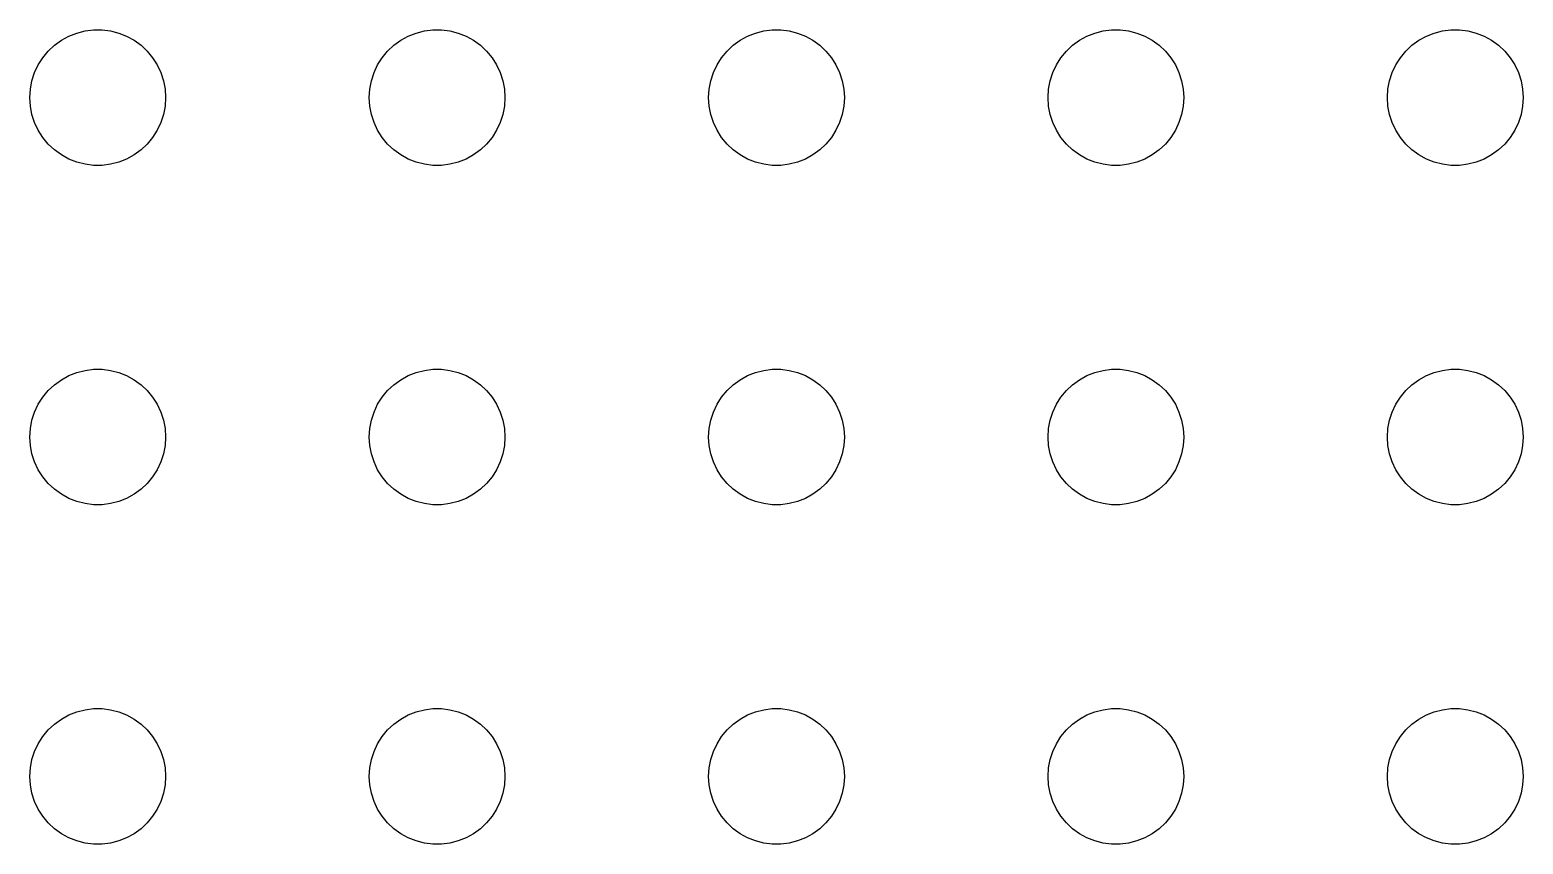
# Model space of a CAD drawing. Header units: metres. Extents: x -134 to 134, y 176 to 394.
# Drawn here: x -69 to -36, y 318 to 336 of the extents above; entities that cross this region are included whole.
import ezdxf

# ---------------------------------------------------------------- set-up
doc = ezdxf.new("R2010")
doc.units = ezdxf.units.M

msp = doc.modelspace()

# ---------------------------------------------------------------- linework, layer by layer
for p, q in [((-67.9635, 335.927), (-67.7811, 335.973)), ((-67.7811, 335.973), (-67.5942, 335.997)), ((-67.5942, 335.997), (-67.4058, 335.997)), ((-67.4058, 335.997), (-67.2189, 335.973)), ((-67.2189, 335.973), (-67.0365, 335.927)), ((-60.4635, 335.927), (-60.2811, 335.973)), ((-60.2811, 335.973), (-60.0942, 335.997)), ((-60.0942, 335.997), (-59.9058, 335.997)), ((-59.9058, 335.997), (-59.7189, 335.973)), ((-59.7189, 335.973), (-59.5365, 335.927)), ((-52.9635, 335.927), (-52.7811, 335.973)), ((-52.7811, 335.973), (-52.5942, 335.997)), ((-52.5942, 335.997), (-52.4058, 335.997)), ((-52.4058, 335.997), (-52.2189, 335.973)), ((-52.2189, 335.973), (-52.0365, 335.927)), ((-45.4635, 335.927), (-45.2811, 335.973)), ((-45.2811, 335.973), (-45.0942, 335.997)), ((-45.0942, 335.997), (-44.9058, 335.997)), ((-44.9058, 335.997), (-44.7189, 335.973)), ((-44.7189, 335.973), (-44.5365, 335.927)), ((-37.9635, 335.927), (-37.7811, 335.973)), ((-37.7811, 335.973), (-37.5942, 335.997)), ((-37.5942, 335.997), (-37.4058, 335.997)), ((-37.4058, 335.997), (-37.2189, 335.973)), ((-37.2189, 335.973), (-37.0365, 335.927)), ((-68.5934, 335.527), (-68.4561, 335.656)), ((-68.4561, 335.656), (-68.3037, 335.766)), ((-68.3037, 335.766), (-68.1387, 335.857)), ((-68.1387, 335.857), (-67.9635, 335.927)), ((-67.0365, 335.927), (-66.8613, 335.857)), ((-66.8613, 335.857), (-66.6963, 335.766)), ((-66.6963, 335.766), (-66.5439, 335.656)), ((-66.5439, 335.656), (-66.4065, 335.527)), ((-61.0934, 335.527), (-60.9561, 335.656)), ((-60.9561, 335.656), (-60.8037, 335.766)), ((-60.8037, 335.766), (-60.6387, 335.857)), ((-60.6387, 335.857), (-60.4635, 335.927)), ((-59.5365, 335.927), (-59.3613, 335.857)), ((-59.3613, 335.857), (-59.1963, 335.766)), ((-59.1963, 335.766), (-59.0439, 335.656)), ((-59.0439, 335.656), (-58.9065, 335.527)), ((-53.5934, 335.527), (-53.4561, 335.656)), ((-53.4561, 335.656), (-53.3037, 335.766)), ((-53.3037, 335.766), (-53.1387, 335.857)), ((-53.1387, 335.857), (-52.9635, 335.927)), ((-52.0365, 335.927), (-51.8613, 335.857)), ((-51.8613, 335.857), (-51.6963, 335.766)), ((-51.6963, 335.766), (-51.5439, 335.656)), ((-51.5439, 335.656), (-51.4065, 335.527)), ((-46.0934, 335.527), (-45.9561, 335.656)), ((-45.9561, 335.656), (-45.8037, 335.766)), ((-45.8037, 335.766), (-45.6387, 335.857)), ((-45.6387, 335.857), (-45.4635, 335.927)), ((-44.5365, 335.927), (-44.3613, 335.857)), ((-44.3613, 335.857), (-44.1963, 335.766)), ((-44.1963, 335.766), (-44.0439, 335.656)), ((-44.0439, 335.656), (-43.9065, 335.527)), ((-38.5934, 335.527), (-38.4561, 335.656)), ((-38.4561, 335.656), (-38.3037, 335.766)), ((-38.3037, 335.766), (-38.1387, 335.857)), ((-38.1387, 335.857), (-37.9635, 335.927)), ((-37.0365, 335.927), (-36.8613, 335.857)), ((-36.8613, 335.857), (-36.6963, 335.766)), ((-36.6963, 335.766), (-36.5439, 335.656)), ((-36.5439, 335.656), (-36.4065, 335.527)), ((-68.8145, 335.223), (-68.7135, 335.382)), ((-68.7135, 335.382), (-68.5934, 335.527)), ((-66.4065, 335.527), (-66.2865, 335.382)), ((-66.2865, 335.382), (-66.1855, 335.223)), ((-61.3145, 335.223), (-61.2135, 335.382)), ((-61.2135, 335.382), (-61.0934, 335.527)), ((-58.9065, 335.527), (-58.7865, 335.382)), ((-58.7865, 335.382), (-58.6855, 335.223)), ((-53.8145, 335.223), (-53.7135, 335.382)), ((-53.7135, 335.382), (-53.5934, 335.527)), ((-51.4065, 335.527), (-51.2865, 335.382)), ((-51.2865, 335.382), (-51.1855, 335.223)), ((-46.3145, 335.223), (-46.2135, 335.382)), ((-46.2135, 335.382), (-46.0934, 335.527)), ((-43.9065, 335.527), (-43.7865, 335.382)), ((-43.7865, 335.382), (-43.6855, 335.223)), ((-38.8145, 335.223), (-38.7135, 335.382)), ((-38.7135, 335.382), (-38.5934, 335.527)), ((-36.4065, 335.527), (-36.2865, 335.382)), ((-36.2865, 335.382), (-36.1855, 335.223)), ((-68.9529, 334.873), (-68.8947, 335.052)), ((-68.8947, 335.052), (-68.8145, 335.223)), ((-66.1855, 335.223), (-66.1053, 335.052)), ((-66.1053, 335.052), (-66.0471, 334.873)), ((-61.4529, 334.873), (-61.3947, 335.052)), ((-61.3947, 335.052), (-61.3145, 335.223)), ((-58.6855, 335.223), (-58.6053, 335.052)), ((-58.6053, 335.052), (-58.5471, 334.873)), ((-53.9529, 334.873), (-53.8947, 335.052)), ((-53.8947, 335.052), (-53.8145, 335.223)), ((-51.1855, 335.223), (-51.1053, 335.052)), ((-51.1053, 335.052), (-51.0471, 334.873)), ((-46.4529, 334.873), (-46.3947, 335.052)), ((-46.3947, 335.052), (-46.3145, 335.223)), ((-43.6855, 335.223), (-43.6053, 335.052)), ((-43.6053, 335.052), (-43.5471, 334.873)), ((-38.9529, 334.873), (-38.8947, 335.052)), ((-38.8947, 335.052), (-38.8145, 335.223)), ((-36.1855, 335.223), (-36.1053, 335.052)), ((-36.1053, 335.052), (-36.0471, 334.873)), ((-69, 334.5), (-68.9882, 334.688)), ((-68.9882, 334.688), (-68.9529, 334.873)), ((-66.0471, 334.873), (-66.0118, 334.688)), ((-66.0118, 334.688), (-66, 334.5)), ((-61.5, 334.5), (-61.4882, 334.688)), ((-61.4882, 334.688), (-61.4529, 334.873)), ((-58.5471, 334.873), (-58.5118, 334.688)), ((-58.5118, 334.688), (-58.5, 334.5)), ((-54, 334.5), (-53.9882, 334.688)), ((-53.9882, 334.688), (-53.9529, 334.873)), ((-51.0471, 334.873), (-51.0118, 334.688)), ((-51.0118, 334.688), (-51, 334.5)), ((-46.5, 334.5), (-46.4882, 334.688)), ((-46.4882, 334.688), (-46.4529, 334.873)), ((-43.5471, 334.873), (-43.5118, 334.688)), ((-43.5118, 334.688), (-43.5, 334.5)), ((-39, 334.5), (-38.9882, 334.688)), ((-38.9882, 334.688), (-38.9529, 334.873)), ((-36.0471, 334.873), (-36.0118, 334.688)), ((-36.0118, 334.688), (-36, 334.5)), ((-68.9882, 334.312), (-69, 334.5)), ((-68.9529, 334.127), (-68.9882, 334.312)), ((-66.0118, 334.312), (-66.0471, 334.127)), ((-66, 334.5), (-66.0118, 334.312)), ((-61.4882, 334.312), (-61.5, 334.5)), ((-61.4529, 334.127), (-61.4882, 334.312)), ((-58.5118, 334.312), (-58.5471, 334.127)), ((-58.5, 334.5), (-58.5118, 334.312)), ((-53.9882, 334.312), (-54, 334.5)), ((-53.9529, 334.127), (-53.9882, 334.312)), ((-51.0118, 334.312), (-51.0471, 334.127)), ((-51, 334.5), (-51.0118, 334.312)), ((-46.4882, 334.312), (-46.5, 334.5)), ((-46.4529, 334.127), (-46.4882, 334.312)), ((-43.5118, 334.312), (-43.5471, 334.127)), ((-43.5, 334.5), (-43.5118, 334.312)), ((-38.9882, 334.312), (-39, 334.5)), ((-38.9529, 334.127), (-38.9882, 334.312)), ((-36.0118, 334.312), (-36.0471, 334.127)), ((-36, 334.5), (-36.0118, 334.312)), ((-68.8947, 333.948), (-68.9529, 334.127)), ((-66.0471, 334.127), (-66.1053, 333.948)), ((-61.3947, 333.948), (-61.4529, 334.127)), ((-58.5471, 334.127), (-58.6053, 333.948)), ((-53.8947, 333.948), (-53.9529, 334.127)), ((-51.0471, 334.127), (-51.1053, 333.948)), ((-46.3947, 333.948), (-46.4529, 334.127)), ((-43.5471, 334.127), (-43.6053, 333.948)), ((-38.8947, 333.948), (-38.9529, 334.127)), ((-36.0471, 334.127), (-36.1053, 333.948)), ((-68.8145, 333.777), (-68.8947, 333.948)), ((-68.7135, 333.618), (-68.8145, 333.777)), ((-66.1855, 333.777), (-66.2865, 333.618)), ((-66.1053, 333.948), (-66.1855, 333.777)), ((-61.3145, 333.777), (-61.3947, 333.948)), ((-61.2135, 333.618), (-61.3145, 333.777)), ((-58.6855, 333.777), (-58.7865, 333.618)), ((-58.6053, 333.948), (-58.6855, 333.777)), ((-53.8145, 333.777), (-53.8947, 333.948)), ((-53.7135, 333.618), (-53.8145, 333.777)), ((-51.1855, 333.777), (-51.2865, 333.618)), ((-51.1053, 333.948), (-51.1855, 333.777)), ((-46.3145, 333.777), (-46.3947, 333.948)), ((-46.2135, 333.618), (-46.3145, 333.777)), ((-43.6855, 333.777), (-43.7865, 333.618)), ((-43.6053, 333.948), (-43.6855, 333.777)), ((-38.8145, 333.777), (-38.8947, 333.948)), ((-38.7135, 333.618), (-38.8145, 333.777)), ((-36.1855, 333.777), (-36.2865, 333.618)), ((-36.1053, 333.948), (-36.1855, 333.777)), ((-68.5934, 333.473), (-68.7135, 333.618)), ((-68.4561, 333.344), (-68.5934, 333.473)), ((-68.3037, 333.234), (-68.4561, 333.344)), ((-66.5439, 333.344), (-66.6963, 333.234)), ((-66.4065, 333.473), (-66.5439, 333.344)), ((-66.2865, 333.618), (-66.4065, 333.473)), ((-61.0934, 333.473), (-61.2135, 333.618)), ((-60.9561, 333.344), (-61.0934, 333.473)), ((-60.8037, 333.234), (-60.9561, 333.344)), ((-59.0439, 333.344), (-59.1963, 333.234)), ((-58.9065, 333.473), (-59.0439, 333.344)), ((-58.7865, 333.618), (-58.9065, 333.473)), ((-53.5934, 333.473), (-53.7135, 333.618)), ((-53.4561, 333.344), (-53.5934, 333.473)), ((-53.3037, 333.234), (-53.4561, 333.344)), ((-51.5439, 333.344), (-51.6963, 333.234)), ((-51.4065, 333.473), (-51.5439, 333.344)), ((-51.2865, 333.618), (-51.4065, 333.473)), ((-46.0934, 333.473), (-46.2135, 333.618)), ((-45.9561, 333.344), (-46.0934, 333.473)), ((-45.8037, 333.234), (-45.9561, 333.344)), ((-44.0439, 333.344), (-44.1963, 333.234)), ((-43.9065, 333.473), (-44.0439, 333.344)), ((-43.7865, 333.618), (-43.9065, 333.473)), ((-38.5934, 333.473), (-38.7135, 333.618)), ((-38.4561, 333.344), (-38.5934, 333.473)), ((-38.3037, 333.234), (-38.4561, 333.344)), ((-36.5439, 333.344), (-36.6963, 333.234)), ((-36.4065, 333.473), (-36.5439, 333.344)), ((-36.2865, 333.618), (-36.4065, 333.473)), ((-68.1387, 333.143), (-68.3037, 333.234)), ((-67.9635, 333.073), (-68.1387, 333.143)), ((-67.7811, 333.027), (-67.9635, 333.073)), ((-67.5942, 333.003), (-67.7811, 333.027)), ((-67.4058, 333.003), (-67.5942, 333.003)), ((-67.2189, 333.027), (-67.4058, 333.003)), ((-67.0365, 333.073), (-67.2189, 333.027)), ((-66.8613, 333.143), (-67.0365, 333.073)), ((-66.6963, 333.234), (-66.8613, 333.143)), ((-60.6387, 333.143), (-60.8037, 333.234)), ((-60.4635, 333.073), (-60.6387, 333.143)), ((-60.2811, 333.027), (-60.4635, 333.073)), ((-60.0942, 333.003), (-60.2811, 333.027)), ((-59.9058, 333.003), (-60.0942, 333.003)), ((-59.7189, 333.027), (-59.9058, 333.003)), ((-59.5365, 333.073), (-59.7189, 333.027)), ((-59.3613, 333.143), (-59.5365, 333.073)), ((-59.1963, 333.234), (-59.3613, 333.143)), ((-53.1387, 333.143), (-53.3037, 333.234)), ((-52.9635, 333.073), (-53.1387, 333.143)), ((-52.7811, 333.027), (-52.9635, 333.073)), ((-52.5942, 333.003), (-52.7811, 333.027)), ((-52.4058, 333.003), (-52.5942, 333.003)), ((-52.2189, 333.027), (-52.4058, 333.003)), ((-52.0365, 333.073), (-52.2189, 333.027)), ((-51.8613, 333.143), (-52.0365, 333.073)), ((-51.6963, 333.234), (-51.8613, 333.143)), ((-45.6387, 333.143), (-45.8037, 333.234)), ((-45.4635, 333.073), (-45.6387, 333.143)), ((-45.2811, 333.027), (-45.4635, 333.073)), ((-45.0942, 333.003), (-45.2811, 333.027)), ((-44.9058, 333.003), (-45.0942, 333.003)), ((-44.7189, 333.027), (-44.9058, 333.003)), ((-44.5365, 333.073), (-44.7189, 333.027)), ((-44.3613, 333.143), (-44.5365, 333.073)), ((-44.1963, 333.234), (-44.3613, 333.143)), ((-38.1387, 333.143), (-38.3037, 333.234)), ((-37.9635, 333.073), (-38.1387, 333.143)), ((-37.7811, 333.027), (-37.9635, 333.073)), ((-37.5942, 333.003), (-37.7811, 333.027)), ((-37.4058, 333.003), (-37.5942, 333.003)), ((-37.2189, 333.027), (-37.4058, 333.003)), ((-37.0365, 333.073), (-37.2189, 333.027)), ((-36.8613, 333.143), (-37.0365, 333.073)), ((-36.6963, 333.234), (-36.8613, 333.143)), ((-68.3037, 328.266), (-68.1387, 328.357)), ((-68.1387, 328.357), (-67.9635, 328.427)), ((-67.9635, 328.427), (-67.7811, 328.473)), ((-67.7811, 328.473), (-67.5942, 328.497)), ((-67.5942, 328.497), (-67.4058, 328.497)), ((-67.4058, 328.497), (-67.2189, 328.473)), ((-67.2189, 328.473), (-67.0365, 328.427)), ((-67.0365, 328.427), (-66.8613, 328.357)), ((-66.8613, 328.357), (-66.6963, 328.266)), ((-60.8037, 328.266), (-60.6387, 328.357)), ((-60.6387, 328.357), (-60.4635, 328.427)), ((-60.4635, 328.427), (-60.2811, 328.473)), ((-60.2811, 328.473), (-60.0942, 328.497)), ((-60.0942, 328.497), (-59.9058, 328.497)), ((-59.9058, 328.497), (-59.7189, 328.473)), ((-59.7189, 328.473), (-59.5365, 328.427)), ((-59.5365, 328.427), (-59.3613, 328.357)), ((-59.3613, 328.357), (-59.1963, 328.266)), ((-53.3037, 328.266), (-53.1387, 328.357)), ((-53.1387, 328.357), (-52.9635, 328.427)), ((-52.9635, 328.427), (-52.7811, 328.473)), ((-52.7811, 328.473), (-52.5942, 328.497)), ((-52.5942, 328.497), (-52.4058, 328.497)), ((-52.4058, 328.497), (-52.2189, 328.473)), ((-52.2189, 328.473), (-52.0365, 328.427)), ((-52.0365, 328.427), (-51.8613, 328.357)), ((-51.8613, 328.357), (-51.6963, 328.266)), ((-45.8037, 328.266), (-45.6387, 328.357)), ((-45.6387, 328.357), (-45.4635, 328.427)), ((-45.4635, 328.427), (-45.2811, 328.473)), ((-45.2811, 328.473), (-45.0942, 328.497)), ((-45.0942, 328.497), (-44.9058, 328.497)), ((-44.9058, 328.497), (-44.7189, 328.473)), ((-44.7189, 328.473), (-44.5365, 328.427)), ((-44.5365, 328.427), (-44.3613, 328.357)), ((-44.3613, 328.357), (-44.1963, 328.266)), ((-38.3037, 328.266), (-38.1387, 328.357)), ((-38.1387, 328.357), (-37.9635, 328.427)), ((-37.9635, 328.427), (-37.7811, 328.473)), ((-37.7811, 328.473), (-37.5942, 328.497)), ((-37.5942, 328.497), (-37.4058, 328.497)), ((-37.4058, 328.497), (-37.2189, 328.473)), ((-37.2189, 328.473), (-37.0365, 328.427)), ((-37.0365, 328.427), (-36.8613, 328.357)), ((-36.8613, 328.357), (-36.6963, 328.266)), ((-68.7135, 327.882), (-68.5934, 328.027)), ((-68.5934, 328.027), (-68.4561, 328.156)), ((-68.4561, 328.156), (-68.3037, 328.266)), ((-66.6963, 328.266), (-66.5439, 328.156)), ((-66.5439, 328.156), (-66.4065, 328.027)), ((-66.4065, 328.027), (-66.2865, 327.882)), ((-61.2135, 327.882), (-61.0934, 328.027)), ((-61.0934, 328.027), (-60.9561, 328.156)), ((-60.9561, 328.156), (-60.8037, 328.266)), ((-59.1963, 328.266), (-59.0439, 328.156)), ((-59.0439, 328.156), (-58.9065, 328.027)), ((-58.9065, 328.027), (-58.7865, 327.882)), ((-53.7135, 327.882), (-53.5934, 328.027)), ((-53.5934, 328.027), (-53.4561, 328.156)), ((-53.4561, 328.156), (-53.3037, 328.266)), ((-51.6963, 328.266), (-51.5439, 328.156)), ((-51.5439, 328.156), (-51.4065, 328.027)), ((-51.4065, 328.027), (-51.2865, 327.882)), ((-46.2135, 327.882), (-46.0934, 328.027)), ((-46.0934, 328.027), (-45.9561, 328.156)), ((-45.9561, 328.156), (-45.8037, 328.266)), ((-44.1963, 328.266), (-44.0439, 328.156)), ((-44.0439, 328.156), (-43.9065, 328.027)), ((-43.9065, 328.027), (-43.7865, 327.882)), ((-38.7135, 327.882), (-38.5934, 328.027)), ((-38.5934, 328.027), (-38.4561, 328.156)), ((-38.4561, 328.156), (-38.3037, 328.266)), ((-36.6963, 328.266), (-36.5439, 328.156)), ((-36.5439, 328.156), (-36.4065, 328.027)), ((-36.4065, 328.027), (-36.2865, 327.882)), ((-68.8947, 327.552), (-68.8145, 327.723)), ((-68.8145, 327.723), (-68.7135, 327.882)), ((-66.2865, 327.882), (-66.1855, 327.723)), ((-66.1855, 327.723), (-66.1053, 327.552)), ((-61.3947, 327.552), (-61.3145, 327.723)), ((-61.3145, 327.723), (-61.2135, 327.882)), ((-58.7865, 327.882), (-58.6855, 327.723)), ((-58.6855, 327.723), (-58.6053, 327.552)), ((-53.8947, 327.552), (-53.8145, 327.723)), ((-53.8145, 327.723), (-53.7135, 327.882)), ((-51.2865, 327.882), (-51.1855, 327.723)), ((-51.1855, 327.723), (-51.1053, 327.552)), ((-46.3947, 327.552), (-46.3145, 327.723)), ((-46.3145, 327.723), (-46.2135, 327.882)), ((-43.7865, 327.882), (-43.6855, 327.723)), ((-43.6855, 327.723), (-43.6053, 327.552)), ((-38.8947, 327.552), (-38.8145, 327.723)), ((-38.8145, 327.723), (-38.7135, 327.882)), ((-36.2865, 327.882), (-36.1855, 327.723)), ((-36.1855, 327.723), (-36.1053, 327.552)), ((-68.9882, 327.188), (-68.9529, 327.373)), ((-68.9529, 327.373), (-68.8947, 327.552)), ((-66.1053, 327.552), (-66.0471, 327.373)), ((-66.0471, 327.373), (-66.0118, 327.188)), ((-61.4882, 327.188), (-61.4529, 327.373)), ((-61.4529, 327.373), (-61.3947, 327.552)), ((-58.6053, 327.552), (-58.5471, 327.373)), ((-58.5471, 327.373), (-58.5118, 327.188)), ((-53.9882, 327.188), (-53.9529, 327.373)), ((-53.9529, 327.373), (-53.8947, 327.552)), ((-51.1053, 327.552), (-51.0471, 327.373)), ((-51.0471, 327.373), (-51.0118, 327.188)), ((-46.4882, 327.188), (-46.4529, 327.373)), ((-46.4529, 327.373), (-46.3947, 327.552)), ((-43.6053, 327.552), (-43.5471, 327.373)), ((-43.5471, 327.373), (-43.5118, 327.188)), ((-38.9882, 327.188), (-38.9529, 327.373)), ((-38.9529, 327.373), (-38.8947, 327.552)), ((-36.1053, 327.552), (-36.0471, 327.373)), ((-36.0471, 327.373), (-36.0118, 327.188)), ((-69, 327), (-68.9882, 327.188)), ((-66.0118, 327.188), (-66, 327)), ((-61.5, 327), (-61.4882, 327.188)), ((-58.5118, 327.188), (-58.5, 327)), ((-54, 327), (-53.9882, 327.188)), ((-51.0118, 327.188), (-51, 327)), ((-46.5, 327), (-46.4882, 327.188)), ((-43.5118, 327.188), (-43.5, 327)), ((-39, 327), (-38.9882, 327.188)), ((-36.0118, 327.188), (-36, 327)), ((-68.9882, 326.812), (-69, 327)), ((-68.9529, 326.627), (-68.9882, 326.812)), ((-66.0118, 326.812), (-66.0471, 326.627)), ((-66, 327), (-66.0118, 326.812)), ((-61.4882, 326.812), (-61.5, 327)), ((-61.4529, 326.627), (-61.4882, 326.812)), ((-58.5118, 326.812), (-58.5471, 326.627)), ((-58.5, 327), (-58.5118, 326.812)), ((-53.9882, 326.812), (-54, 327)), ((-53.9529, 326.627), (-53.9882, 326.812)), ((-51.0118, 326.812), (-51.0471, 326.627)), ((-51, 327), (-51.0118, 326.812)), ((-46.4882, 326.812), (-46.5, 327)), ((-46.4529, 326.627), (-46.4882, 326.812)), ((-43.5118, 326.812), (-43.5471, 326.627)), ((-43.5, 327), (-43.5118, 326.812)), ((-38.9882, 326.812), (-39, 327)), ((-38.9529, 326.627), (-38.9882, 326.812)), ((-36.0118, 326.812), (-36.0471, 326.627)), ((-36, 327), (-36.0118, 326.812)), ((-68.8947, 326.448), (-68.9529, 326.627)), ((-68.8145, 326.277), (-68.8947, 326.448)), ((-66.1053, 326.448), (-66.1855, 326.277)), ((-66.0471, 326.627), (-66.1053, 326.448)), ((-61.3947, 326.448), (-61.4529, 326.627)), ((-61.3145, 326.277), (-61.3947, 326.448)), ((-58.6053, 326.448), (-58.6855, 326.277)), ((-58.5471, 326.627), (-58.6053, 326.448)), ((-53.8947, 326.448), (-53.9529, 326.627)), ((-53.8145, 326.277), (-53.8947, 326.448)), ((-51.1053, 326.448), (-51.1855, 326.277)), ((-51.0471, 326.627), (-51.1053, 326.448)), ((-46.3947, 326.448), (-46.4529, 326.627)), ((-46.3145, 326.277), (-46.3947, 326.448)), ((-43.6053, 326.448), (-43.6855, 326.277)), ((-43.5471, 326.627), (-43.6053, 326.448)), ((-38.8947, 326.448), (-38.9529, 326.627)), ((-38.8145, 326.277), (-38.8947, 326.448)), ((-36.1053, 326.448), (-36.1855, 326.277)), ((-36.0471, 326.627), (-36.1053, 326.448)), ((-68.7135, 326.118), (-68.8145, 326.277)), ((-68.5934, 325.973), (-68.7135, 326.118)), ((-66.2865, 326.118), (-66.4065, 325.973)), ((-66.1855, 326.277), (-66.2865, 326.118)), ((-61.2135, 326.118), (-61.3145, 326.277)), ((-61.0934, 325.973), (-61.2135, 326.118)), ((-58.7865, 326.118), (-58.9065, 325.973)), ((-58.6855, 326.277), (-58.7865, 326.118)), ((-53.7135, 326.118), (-53.8145, 326.277)), ((-53.5934, 325.973), (-53.7135, 326.118)), ((-51.2865, 326.118), (-51.4065, 325.973)), ((-51.1855, 326.277), (-51.2865, 326.118)), ((-46.2135, 326.118), (-46.3145, 326.277)), ((-46.0934, 325.973), (-46.2135, 326.118)), ((-43.7865, 326.118), (-43.9065, 325.973)), ((-43.6855, 326.277), (-43.7865, 326.118)), ((-38.7135, 326.118), (-38.8145, 326.277)), ((-38.5934, 325.973), (-38.7135, 326.118)), ((-36.2865, 326.118), (-36.4065, 325.973)), ((-36.1855, 326.277), (-36.2865, 326.118)), ((-68.4561, 325.844), (-68.5934, 325.973)), ((-68.3037, 325.734), (-68.4561, 325.844)), ((-68.1387, 325.643), (-68.3037, 325.734)), ((-66.6963, 325.734), (-66.8613, 325.643)), ((-66.5439, 325.844), (-66.6963, 325.734)), ((-66.4065, 325.973), (-66.5439, 325.844)), ((-60.9561, 325.844), (-61.0934, 325.973)), ((-60.8037, 325.734), (-60.9561, 325.844)), ((-60.6387, 325.643), (-60.8037, 325.734)), ((-59.1963, 325.734), (-59.3613, 325.643)), ((-59.0439, 325.844), (-59.1963, 325.734)), ((-58.9065, 325.973), (-59.0439, 325.844)), ((-53.4561, 325.844), (-53.5934, 325.973)), ((-53.3037, 325.734), (-53.4561, 325.844)), ((-53.1387, 325.643), (-53.3037, 325.734)), ((-51.6963, 325.734), (-51.8613, 325.643)), ((-51.5439, 325.844), (-51.6963, 325.734)), ((-51.4065, 325.973), (-51.5439, 325.844)), ((-45.9561, 325.844), (-46.0934, 325.973)), ((-45.8037, 325.734), (-45.9561, 325.844)), ((-45.6387, 325.643), (-45.8037, 325.734)), ((-44.1963, 325.734), (-44.3613, 325.643)), ((-44.0439, 325.844), (-44.1963, 325.734)), ((-43.9065, 325.973), (-44.0439, 325.844)), ((-38.4561, 325.844), (-38.5934, 325.973)), ((-38.3037, 325.734), (-38.4561, 325.844)), ((-38.1387, 325.643), (-38.3037, 325.734)), ((-36.6963, 325.734), (-36.8613, 325.643)), ((-36.5439, 325.844), (-36.6963, 325.734)), ((-36.4065, 325.973), (-36.5439, 325.844)), ((-67.9635, 325.573), (-68.1387, 325.643)), ((-67.7811, 325.527), (-67.9635, 325.573)), ((-67.5942, 325.503), (-67.7811, 325.527)), ((-67.4058, 325.503), (-67.5942, 325.503)), ((-67.2189, 325.527), (-67.4058, 325.503)), ((-67.0365, 325.573), (-67.2189, 325.527)), ((-66.8613, 325.643), (-67.0365, 325.573)), ((-60.4635, 325.573), (-60.6387, 325.643)), ((-60.2811, 325.527), (-60.4635, 325.573)), ((-60.0942, 325.503), (-60.2811, 325.527)), ((-59.9058, 325.503), (-60.0942, 325.503)), ((-59.7189, 325.527), (-59.9058, 325.503)), ((-59.5365, 325.573), (-59.7189, 325.527)), ((-59.3613, 325.643), (-59.5365, 325.573)), ((-52.9635, 325.573), (-53.1387, 325.643)), ((-52.7811, 325.527), (-52.9635, 325.573)), ((-52.5942, 325.503), (-52.7811, 325.527)), ((-52.4058, 325.503), (-52.5942, 325.503)), ((-52.2189, 325.527), (-52.4058, 325.503)), ((-52.0365, 325.573), (-52.2189, 325.527)), ((-51.8613, 325.643), (-52.0365, 325.573)), ((-45.4635, 325.573), (-45.6387, 325.643)), ((-45.2811, 325.527), (-45.4635, 325.573)), ((-45.0942, 325.503), (-45.2811, 325.527)), ((-44.9058, 325.503), (-45.0942, 325.503)), ((-44.7189, 325.527), (-44.9058, 325.503)), ((-44.5365, 325.573), (-44.7189, 325.527)), ((-44.3613, 325.643), (-44.5365, 325.573)), ((-37.9635, 325.573), (-38.1387, 325.643)), ((-37.7811, 325.527), (-37.9635, 325.573)), ((-37.5942, 325.503), (-37.7811, 325.527)), ((-37.4058, 325.503), (-37.5942, 325.503)), ((-37.2189, 325.527), (-37.4058, 325.503)), ((-37.0365, 325.573), (-37.2189, 325.527)), ((-36.8613, 325.643), (-37.0365, 325.573)), ((-68.4561, 320.656), (-68.3037, 320.766)), ((-68.3037, 320.766), (-68.1387, 320.857)), ((-68.1387, 320.857), (-67.9635, 320.927)), ((-67.9635, 320.927), (-67.7811, 320.973)), ((-67.7811, 320.973), (-67.5942, 320.997)), ((-67.5942, 320.997), (-67.4058, 320.997)), ((-67.4058, 320.997), (-67.2189, 320.973)), ((-67.2189, 320.973), (-67.0365, 320.927)), ((-67.0365, 320.927), (-66.8613, 320.857)), ((-66.8613, 320.857), (-66.6963, 320.766)), ((-66.6963, 320.766), (-66.5439, 320.656)), ((-60.9561, 320.656), (-60.8037, 320.766)), ((-60.8037, 320.766), (-60.6387, 320.857)), ((-60.6387, 320.857), (-60.4635, 320.927)), ((-60.4635, 320.927), (-60.2811, 320.973)), ((-60.2811, 320.973), (-60.0942, 320.997)), ((-60.0942, 320.997), (-59.9058, 320.997)), ((-59.9058, 320.997), (-59.7189, 320.973)), ((-59.7189, 320.973), (-59.5365, 320.927)), ((-59.5365, 320.927), (-59.3613, 320.857)), ((-59.3613, 320.857), (-59.1963, 320.766)), ((-59.1963, 320.766), (-59.0439, 320.656)), ((-53.4561, 320.656), (-53.3037, 320.766)), ((-53.3037, 320.766), (-53.1387, 320.857)), ((-53.1387, 320.857), (-52.9635, 320.927)), ((-52.9635, 320.927), (-52.7811, 320.973)), ((-52.7811, 320.973), (-52.5942, 320.997)), ((-52.5942, 320.997), (-52.4058, 320.997)), ((-52.4058, 320.997), (-52.2189, 320.973)), ((-52.2189, 320.973), (-52.0365, 320.927)), ((-52.0365, 320.927), (-51.8613, 320.857)), ((-51.8613, 320.857), (-51.6963, 320.766)), ((-51.6963, 320.766), (-51.5439, 320.656)), ((-45.9561, 320.656), (-45.8037, 320.766)), ((-45.8037, 320.766), (-45.6387, 320.857)), ((-45.6387, 320.857), (-45.4635, 320.927)), ((-45.4635, 320.927), (-45.2811, 320.973)), ((-45.2811, 320.973), (-45.0942, 320.997)), ((-45.0942, 320.997), (-44.9058, 320.997)), ((-44.9058, 320.997), (-44.7189, 320.973)), ((-44.7189, 320.973), (-44.5365, 320.927)), ((-44.5365, 320.927), (-44.3613, 320.857)), ((-44.3613, 320.857), (-44.1963, 320.766)), ((-44.1963, 320.766), (-44.0439, 320.656)), ((-38.4561, 320.656), (-38.3037, 320.766)), ((-38.3037, 320.766), (-38.1387, 320.857)), ((-38.1387, 320.857), (-37.9635, 320.927)), ((-37.9635, 320.927), (-37.7811, 320.973)), ((-37.7811, 320.973), (-37.5942, 320.997)), ((-37.5942, 320.997), (-37.4058, 320.997)), ((-37.4058, 320.997), (-37.2189, 320.973)), ((-37.2189, 320.973), (-37.0365, 320.927)), ((-37.0365, 320.927), (-36.8613, 320.857)), ((-36.8613, 320.857), (-36.6963, 320.766)), ((-36.6963, 320.766), (-36.5439, 320.656)), ((-68.7135, 320.382), (-68.5934, 320.527)), ((-68.5934, 320.527), (-68.4561, 320.656)), ((-66.5439, 320.656), (-66.4065, 320.527)), ((-66.4065, 320.527), (-66.2865, 320.382)), ((-61.2135, 320.382), (-61.0934, 320.527)), ((-61.0934, 320.527), (-60.9561, 320.656)), ((-59.0439, 320.656), (-58.9065, 320.527)), ((-58.9065, 320.527), (-58.7865, 320.382)), ((-53.7135, 320.382), (-53.5934, 320.527)), ((-53.5934, 320.527), (-53.4561, 320.656)), ((-51.5439, 320.656), (-51.4065, 320.527)), ((-51.4065, 320.527), (-51.2865, 320.382)), ((-46.2135, 320.382), (-46.0934, 320.527)), ((-46.0934, 320.527), (-45.9561, 320.656)), ((-44.0439, 320.656), (-43.9065, 320.527)), ((-43.9065, 320.527), (-43.7865, 320.382)), ((-38.7135, 320.382), (-38.5934, 320.527)), ((-38.5934, 320.527), (-38.4561, 320.656)), ((-36.5439, 320.656), (-36.4065, 320.527)), ((-36.4065, 320.527), (-36.2865, 320.382)), ((-68.8947, 320.052), (-68.8145, 320.223)), ((-68.8145, 320.223), (-68.7135, 320.382)), ((-66.2865, 320.382), (-66.1855, 320.223)), ((-66.1855, 320.223), (-66.1053, 320.052)), ((-61.3947, 320.052), (-61.3145, 320.223)), ((-61.3145, 320.223), (-61.2135, 320.382)), ((-58.7865, 320.382), (-58.6855, 320.223)), ((-58.6855, 320.223), (-58.6053, 320.052)), ((-53.8947, 320.052), (-53.8145, 320.223)), ((-53.8145, 320.223), (-53.7135, 320.382)), ((-51.2865, 320.382), (-51.1855, 320.223)), ((-51.1855, 320.223), (-51.1053, 320.052)), ((-46.3947, 320.052), (-46.3145, 320.223)), ((-46.3145, 320.223), (-46.2135, 320.382)), ((-43.7865, 320.382), (-43.6855, 320.223)), ((-43.6855, 320.223), (-43.6053, 320.052)), ((-38.8947, 320.052), (-38.8145, 320.223)), ((-38.8145, 320.223), (-38.7135, 320.382)), ((-36.2865, 320.382), (-36.1855, 320.223)), ((-36.1855, 320.223), (-36.1053, 320.052)), ((-68.9882, 319.688), (-68.9529, 319.873)), ((-68.9529, 319.873), (-68.8947, 320.052)), ((-66.1053, 320.052), (-66.0471, 319.873)), ((-66.0471, 319.873), (-66.0118, 319.688)), ((-61.4882, 319.688), (-61.4529, 319.873)), ((-61.4529, 319.873), (-61.3947, 320.052)), ((-58.6053, 320.052), (-58.5471, 319.873)), ((-58.5471, 319.873), (-58.5118, 319.688)), ((-53.9882, 319.688), (-53.9529, 319.873)), ((-53.9529, 319.873), (-53.8947, 320.052)), ((-51.1053, 320.052), (-51.0471, 319.873)), ((-51.0471, 319.873), (-51.0118, 319.688)), ((-46.4882, 319.688), (-46.4529, 319.873)), ((-46.4529, 319.873), (-46.3947, 320.052)), ((-43.6053, 320.052), (-43.5471, 319.873)), ((-43.5471, 319.873), (-43.5118, 319.688)), ((-38.9882, 319.688), (-38.9529, 319.873)), ((-38.9529, 319.873), (-38.8947, 320.052)), ((-36.1053, 320.052), (-36.0471, 319.873)), ((-36.0471, 319.873), (-36.0118, 319.688)), ((-69, 319.5), (-68.9882, 319.688)), ((-68.9882, 319.312), (-69, 319.5)), ((-66.0118, 319.688), (-66, 319.5)), ((-66, 319.5), (-66.0118, 319.312)), ((-61.5, 319.5), (-61.4882, 319.688)), ((-61.4882, 319.312), (-61.5, 319.5)), ((-58.5118, 319.688), (-58.5, 319.5)), ((-58.5, 319.5), (-58.5118, 319.312)), ((-54, 319.5), (-53.9882, 319.688)), ((-53.9882, 319.312), (-54, 319.5)), ((-51.0118, 319.688), (-51, 319.5)), ((-51, 319.5), (-51.0118, 319.312)), ((-46.5, 319.5), (-46.4882, 319.688)), ((-46.4882, 319.312), (-46.5, 319.5)), ((-43.5118, 319.688), (-43.5, 319.5)), ((-43.5, 319.5), (-43.5118, 319.312)), ((-39, 319.5), (-38.9882, 319.688)), ((-38.9882, 319.312), (-39, 319.5)), ((-36.0118, 319.688), (-36, 319.5)), ((-36, 319.5), (-36.0118, 319.312)), ((-68.9529, 319.127), (-68.9882, 319.312)), ((-68.8947, 318.948), (-68.9529, 319.127)), ((-66.0471, 319.127), (-66.1053, 318.948)), ((-66.0118, 319.312), (-66.0471, 319.127)), ((-61.4529, 319.127), (-61.4882, 319.312)), ((-61.3947, 318.948), (-61.4529, 319.127)), ((-58.5471, 319.127), (-58.6053, 318.948)), ((-58.5118, 319.312), (-58.5471, 319.127)), ((-53.9529, 319.127), (-53.9882, 319.312)), ((-53.8947, 318.948), (-53.9529, 319.127)), ((-51.0471, 319.127), (-51.1053, 318.948)), ((-51.0118, 319.312), (-51.0471, 319.127)), ((-46.4529, 319.127), (-46.4882, 319.312)), ((-46.3947, 318.948), (-46.4529, 319.127)), ((-43.5471, 319.127), (-43.6053, 318.948)), ((-43.5118, 319.312), (-43.5471, 319.127)), ((-38.9529, 319.127), (-38.9882, 319.312)), ((-38.8947, 318.948), (-38.9529, 319.127)), ((-36.0471, 319.127), (-36.1053, 318.948)), ((-36.0118, 319.312), (-36.0471, 319.127)), ((-68.8145, 318.777), (-68.8947, 318.948)), ((-66.1053, 318.948), (-66.1855, 318.777)), ((-61.3145, 318.777), (-61.3947, 318.948)), ((-58.6053, 318.948), (-58.6855, 318.777)), ((-53.8145, 318.777), (-53.8947, 318.948)), ((-51.1053, 318.948), (-51.1855, 318.777)), ((-46.3145, 318.777), (-46.3947, 318.948)), ((-43.6053, 318.948), (-43.6855, 318.777)), ((-38.8145, 318.777), (-38.8947, 318.948)), ((-36.1053, 318.948), (-36.1855, 318.777)), ((-68.7135, 318.618), (-68.8145, 318.777)), ((-68.5934, 318.473), (-68.7135, 318.618)), ((-68.4561, 318.344), (-68.5934, 318.473)), ((-66.4065, 318.473), (-66.5439, 318.344)), ((-66.2865, 318.618), (-66.4065, 318.473)), ((-66.1855, 318.777), (-66.2865, 318.618)), ((-61.2135, 318.618), (-61.3145, 318.777)), ((-61.0934, 318.473), (-61.2135, 318.618)), ((-60.9561, 318.344), (-61.0934, 318.473)), ((-58.9065, 318.473), (-59.0439, 318.344)), ((-58.7865, 318.618), (-58.9065, 318.473)), ((-58.6855, 318.777), (-58.7865, 318.618)), ((-53.7135, 318.618), (-53.8145, 318.777)), ((-53.5934, 318.473), (-53.7135, 318.618)), ((-53.4561, 318.344), (-53.5934, 318.473)), ((-51.4065, 318.473), (-51.5439, 318.344)), ((-51.2865, 318.618), (-51.4065, 318.473)), ((-51.1855, 318.777), (-51.2865, 318.618)), ((-46.2135, 318.618), (-46.3145, 318.777)), ((-46.0934, 318.473), (-46.2135, 318.618)), ((-45.9561, 318.344), (-46.0934, 318.473)), ((-43.9065, 318.473), (-44.0439, 318.344)), ((-43.7865, 318.618), (-43.9065, 318.473)), ((-43.6855, 318.777), (-43.7865, 318.618)), ((-38.7135, 318.618), (-38.8145, 318.777)), ((-38.5934, 318.473), (-38.7135, 318.618)), ((-38.4561, 318.344), (-38.5934, 318.473)), ((-36.4065, 318.473), (-36.5439, 318.344)), ((-36.2865, 318.618), (-36.4065, 318.473)), ((-36.1855, 318.777), (-36.2865, 318.618)), ((-68.3037, 318.234), (-68.4561, 318.344)), ((-68.1387, 318.143), (-68.3037, 318.234)), ((-67.9635, 318.073), (-68.1387, 318.143)), ((-66.8613, 318.143), (-67.0365, 318.073)), ((-66.6963, 318.234), (-66.8613, 318.143)), ((-66.5439, 318.344), (-66.6963, 318.234)), ((-60.8037, 318.234), (-60.9561, 318.344)), ((-60.6387, 318.143), (-60.8037, 318.234)), ((-60.4635, 318.073), (-60.6387, 318.143)), ((-59.3613, 318.143), (-59.5365, 318.073)), ((-59.1963, 318.234), (-59.3613, 318.143)), ((-59.0439, 318.344), (-59.1963, 318.234)), ((-53.3037, 318.234), (-53.4561, 318.344)), ((-53.1387, 318.143), (-53.3037, 318.234)), ((-52.9635, 318.073), (-53.1387, 318.143)), ((-51.8613, 318.143), (-52.0365, 318.073)), ((-51.6963, 318.234), (-51.8613, 318.143)), ((-51.5439, 318.344), (-51.6963, 318.234)), ((-45.8037, 318.234), (-45.9561, 318.344)), ((-45.6387, 318.143), (-45.8037, 318.234)), ((-45.4635, 318.073), (-45.6387, 318.143)), ((-44.3613, 318.143), (-44.5365, 318.073)), ((-44.1963, 318.234), (-44.3613, 318.143)), ((-44.0439, 318.344), (-44.1963, 318.234)), ((-38.3037, 318.234), (-38.4561, 318.344)), ((-38.1387, 318.143), (-38.3037, 318.234)), ((-37.9635, 318.073), (-38.1387, 318.143)), ((-36.8613, 318.143), (-37.0365, 318.073)), ((-36.6963, 318.234), (-36.8613, 318.143)), ((-36.5439, 318.344), (-36.6963, 318.234)), ((-67.7811, 318.027), (-67.9635, 318.073)), ((-67.5942, 318.003), (-67.7811, 318.027)), ((-67.4058, 318.003), (-67.5942, 318.003)), ((-67.2189, 318.027), (-67.4058, 318.003)), ((-67.0365, 318.073), (-67.2189, 318.027)), ((-60.2811, 318.027), (-60.4635, 318.073)), ((-60.0942, 318.003), (-60.2811, 318.027)), ((-59.9058, 318.003), (-60.0942, 318.003)), ((-59.7189, 318.027), (-59.9058, 318.003)), ((-59.5365, 318.073), (-59.7189, 318.027)), ((-52.7811, 318.027), (-52.9635, 318.073)), ((-52.5942, 318.003), (-52.7811, 318.027)), ((-52.4058, 318.003), (-52.5942, 318.003)), ((-52.2189, 318.027), (-52.4058, 318.003)), ((-52.0365, 318.073), (-52.2189, 318.027)), ((-45.2811, 318.027), (-45.4635, 318.073)), ((-45.0942, 318.003), (-45.2811, 318.027)), ((-44.9058, 318.003), (-45.0942, 318.003)), ((-44.7189, 318.027), (-44.9058, 318.003)), ((-44.5365, 318.073), (-44.7189, 318.027)), ((-37.7811, 318.027), (-37.9635, 318.073)), ((-37.5942, 318.003), (-37.7811, 318.027)), ((-37.4058, 318.003), (-37.5942, 318.003)), ((-37.2189, 318.027), (-37.4058, 318.003)), ((-37.0365, 318.073), (-37.2189, 318.027))]:
    msp.add_line(p, q)

doc.saveas('drawing.dxf')
